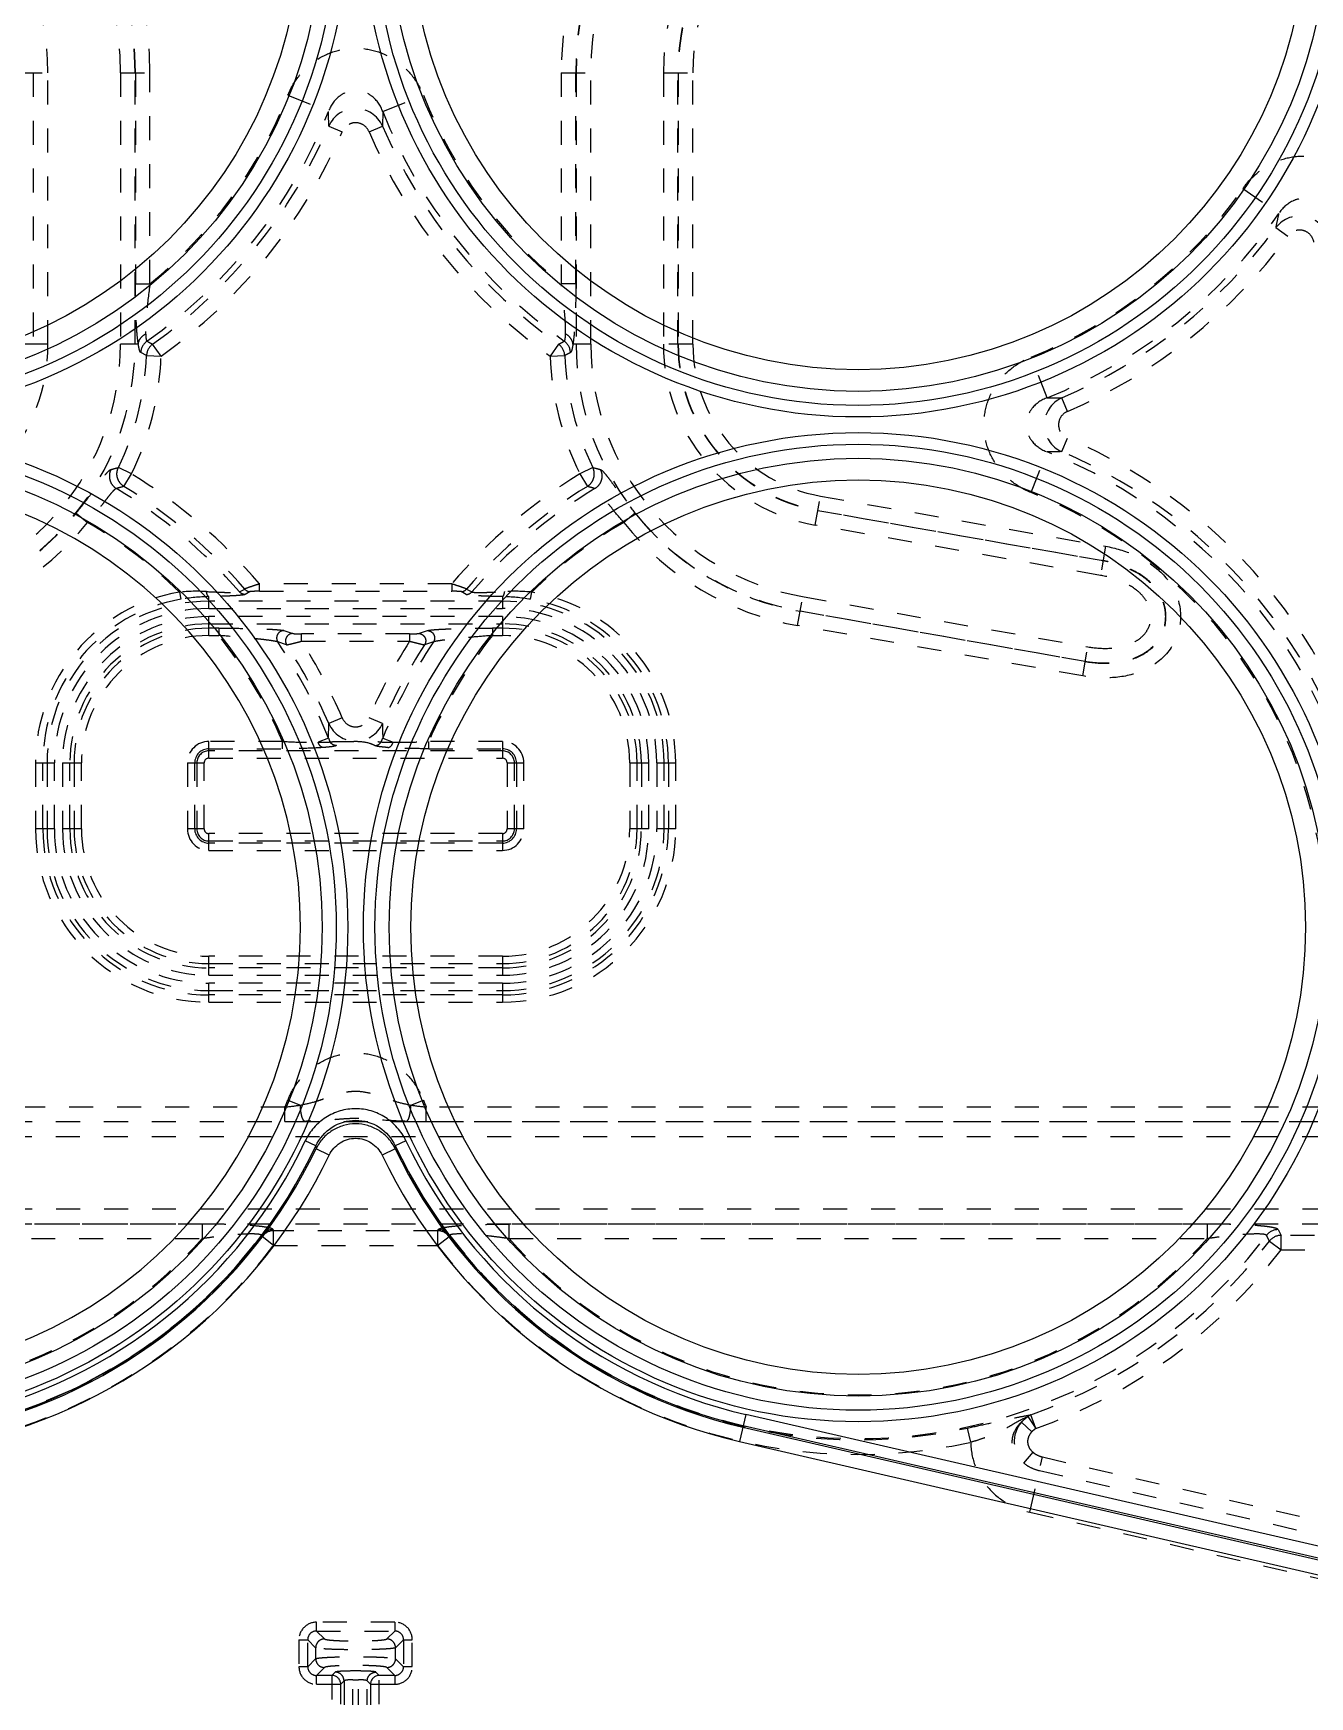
# Model space of a CAD drawing. Header units: millimetres. Extents: x -685 to 1888, y -6001 to 855.
# Drawn here: x 63.4 to 150.4, y -572.6 to -459.2 of the extents above; entities that cross this region are included whole.
import ezdxf

# ---------------------------------------------------------------- set-up
doc = ezdxf.new("R2010")
doc.units = ezdxf.units.MM
doc.header["$LTSCALE"] = 16.335
doc.linetypes.add('HIDDEN', pattern=[0.2, 0.1, -0.1])
doc.layers.get('0').update_dxf_attribs({"linetype": 'CONTINUOUS'})
doc.layers.add('DEFAULT_2', color=8, linetype='HIDDEN')

msp = doc.modelspace()

# ---------------------------------------------------------------- linework, layer by layer
at = {"color": 7, "linetype": 'Continuous'}
for p, q in [((82.662, -535.078), (81.94, -534.737)), ((82.662, -535.078), (82.668, -535.28)), ((83.568, -535.711), (82.668, -535.28)), ((88.067, -535.28), (87.167, -535.711)), ((88.067, -535.28), (88.073, -535.078)), ((88.795, -534.737), (88.073, -535.078)), ((111.961, -553.392), (111.537, -555.232)), ((178.711, -568.777), (111.961, -553.392)), ((111.761, -554.26), (178.511, -569.645)), ((178.532, -569.555), (111.782, -554.17)), ((111.537, -555.232), (178.287, -570.617))]:
    msp.add_line(p, q, dxfattribs=at)
for centre, radius in [((51.117, -451.673), 33.717), ((119.617, -451.673), 33.717), ((51.117, -451.673), 32.929), ((119.617, -451.673), 32.929), ((51.117, -451.673), 31.969), ((119.617, -451.673), 31.969), ((51.117, -451.673), 30.491), ((119.617, -451.673), 30.491), ((51.117, -520.173), 33.717), ((119.617, -520.173), 33.717), ((51.117, -520.173), 32.929), ((119.617, -520.173), 32.929), ((51.117, -520.173), 31.969), ((119.617, -520.173), 31.969), ((119.617, -520.173), 30.491)]:
    msp.add_circle(centre, radius, dxfattribs=at)
for centre, radius, start, end in [((51.117, -520.173), 30.491, 179.9957, 85.5731), ((51.117, -520.173), 34.09, 282.97897, 334.70882), ((51.117, -520.173), 34.888, 282.97897, 334.70882), ((51.117, -520.173), 34.981, 282.97897, 334.41443), ((119.617, -520.173), 34.981, 205.58557, 257.02103), ((119.617, -520.173), 34.888, 205.29118, 257.02103), ((119.617, -520.173), 34.09, 205.29118, 257.02103), ((51.117, -520.173), 35.979, 282.97897, 334.41443), ((119.617, -520.173), 35.979, 205.58557, 257.02103)]:
    msp.add_arc(centre, radius, start, end, dxfattribs=at)
for points, knots in [([(88.795, -534.737), (88.643, -534.415), (88.246, -533.81), (87.426, -533.102), (86.44, -532.652), (85.367, -532.498), (84.295, -532.652), (83.309, -533.102), (82.489, -533.81), (82.092, -534.415), (81.94, -534.737)], [0, 0, 0, 0, 0.1249956, 0.2500468, 0.3750177, 0.5000114, 0.625006, 0.7499733, 0.8750164, 1, 1, 1, 1]), ([(82.662, -535.078), (82.899, -534.571), (83.673, -533.672), (85.368, -533.172), (87.062, -533.673), (87.836, -534.572), (88.073, -535.078)], [0, 0, 0, 0, 0.2504016, 0.5000119, 0.7496246, 1, 1, 1, 1]), ([(88.067, -535.28), (87.945, -535.028), (87.63, -534.557), (86.983, -534.009), (86.208, -533.661), (85.367, -533.542), (84.527, -533.661), (83.752, -534.009), (83.105, -534.557), (82.79, -535.028), (82.668, -535.28)], [0, 0, 0, 0, 0.1249229, 0.249945, 0.3749539, 0.5000057, 0.6250568, 0.7500643, 0.875081, 1, 1, 1, 1]), ([(83.568, -535.711), (83.728, -535.377), (84.245, -534.786), (85.367, -534.46), (86.489, -534.786), (87.007, -535.377), (87.167, -535.711)], [0, 0, 0, 0, 0.2501485, 0.5000009, 0.7498502, 1, 1, 1, 1])]:
    msp.add_open_spline(points, degree=3, knots=knots, dxfattribs=at)
at = {"layer": 'DEFAULT_2', "color": 8, "linetype": 'HIDDEN'}
for p, q in [((62.382, -461.923), (64.393, -461.923)), ((63.399, -461.923), (63.399, -480.423)), ((64.393, -480.423), (64.393, -461.923)), ((69.342, -461.923), (69.342, -480.423)), ((69.342, -461.923), (71.353, -461.923)), ((70.336, -480.423), (70.336, -461.923)), ((70.358, -461.923), (70.358, -476.317)), ((71.353, -476.317), (71.353, -461.923)), ((99.382, -461.923), (99.382, -476.317)), ((99.382, -461.923), (101.393, -461.923)), ((100.377, -476.317), (100.377, -461.923)), ((100.399, -461.923), (100.399, -480.423)), ((101.393, -480.423), (101.393, -461.923)), ((106.342, -461.923), (106.342, -480.423)), ((106.342, -461.923), (108.353, -461.923)), ((107.336, -480.423), (107.336, -461.923)), ((107.358, -461.923), (107.358, -480.423)), ((108.353, -480.423), (108.353, -461.923)), ((80.747, -463.459), (83.519, -464.562)), ((87.216, -464.562), (89.988, -463.459)), ((87.216, -464.562), (87.196, -465.552)), ((83.539, -465.552), (84.453, -465.943)), ((86.282, -465.943), (87.196, -465.552)), ((145.843, -469.812), (148.297, -471.51)), ((148.093, -472.479), (148.896, -473.066)), ((70.358, -476.317), (71.353, -476.317)), ((100.377, -476.317), (99.382, -476.317)), ((64.393, -480.423), (62.382, -480.423)), ((70.555, -480.423), (69.342, -480.423)), ((72.109, -481.241), (71.533, -480.43)), ((99.202, -480.43), (98.626, -481.241)), ((101.393, -480.423), (100.181, -480.423)), ((108.353, -480.423), (106.342, -480.423)), ((71.115, -481.201), (70.726, -481)), ((71.115, -481.201), (72.109, -481.241)), ((98.626, -481.241), (99.62, -481.201)), ((132.506, -484.075), (131.403, -481.302)), ((132.506, -484.075), (133.496, -484.094)), ((133.888, -485.009), (133.496, -484.094)), ((133.496, -487.752), (133.888, -486.837)), ((131.403, -490.543), (132.506, -487.771)), ((70.091, -489.271), (69.196, -488.837)), ((69.571, -490.119), (70.091, -489.271)), ((101.539, -488.837), (100.644, -489.271)), ((100.644, -489.271), (101.164, -490.119)), ((116.693, -492.758), (117.042, -490.778)), ((117.042, -490.778), (136.484, -494.206)), ((66.32, -491.958), (67.097, -492.578)), ((104.415, -491.958), (103.638, -492.578)), ((136.307, -495.207), (116.865, -491.779)), ((116.869, -491.757), (136.311, -495.186)), ((136.135, -496.187), (116.693, -492.758)), ((136.484, -494.206), (136.135, -496.187)), ((73.365, -497.329), (73.45, -497.821)), ((75.367, -498.447), (75.367, -497.638)), ((77.456, -497.319), (77.808, -497.121)), ((78.184, -497.295), (77.831, -497.493)), ((78.818, -497.272), (78.818, -496.773)), ((91.917, -496.773), (78.818, -496.773)), ((78.818, -497.272), (91.917, -497.272)), ((91.917, -496.773), (91.917, -497.272)), ((92.903, -497.493), (92.55, -497.295)), ((92.927, -497.121), (93.279, -497.319)), ((95.367, -497.638), (95.367, -498.447)), ((97.285, -497.821), (97.37, -497.329)), ((115.484, -499.612), (115.833, -497.632)), ((115.833, -497.632), (135.275, -501.06)), ((95.367, -497.948), (75.367, -497.948)), ((75.367, -498.447), (95.367, -498.447)), ((75.367, -500.288), (75.367, -498.998)), ((95.367, -498.998), (75.367, -498.998)), ((95.367, -498.998), (95.367, -500.288)), ((135.099, -502.061), (115.657, -498.633)), ((115.66, -498.611), (135.103, -502.04)), ((75.367, -499.498), (95.367, -499.498)), ((76.046, -499.789), (75.367, -499.789)), ((76.046, -499.789), (76.046, -500.288)), ((80.478, -499.953), (81.083, -500.151)), ((89.652, -500.151), (90.257, -499.953)), ((95.367, -499.789), (94.689, -499.789)), ((94.689, -499.789), (94.689, -500.288)), ((134.926, -503.041), (115.484, -499.612)), ((75.367, -500.288), (76.046, -500.288)), ((80.667, -500.921), (80.065, -500.729)), ((81.69, -500.673), (81.69, -500.174)), ((89.045, -500.174), (81.69, -500.174)), ((81.69, -500.673), (89.045, -500.673)), ((89.045, -500.174), (89.045, -500.673)), ((90.67, -500.729), (90.068, -500.921)), ((94.689, -500.288), (95.367, -500.288)), ((134.926, -503.041), (135.275, -501.06)), ((83.519, -507.284), (83.539, -506.294)), ((84.453, -505.903), (83.539, -506.294)), ((87.196, -506.294), (86.282, -505.903)), ((75.367, -508.649), (75.367, -507.507)), ((80.381, -507.507), (75.367, -507.507)), ((75.367, -508.005), (80.381, -508.005)), ((80.381, -508.005), (80.381, -507.507)), ((83.519, -507.284), (82.818, -507.563)), ((87.216, -507.284), (87.917, -507.563)), ((95.367, -507.507), (90.353, -507.507)), ((90.353, -508.005), (90.353, -507.507)), ((90.353, -508.005), (95.367, -508.005)), ((95.367, -507.507), (95.367, -508.649)), ((63.552, -508.973), (63.552, -513.473)), ((63.552, -508.973), (64.842, -508.973)), ((64.052, -513.473), (64.052, -508.973)), ((64.343, -508.973), (64.343, -513.473)), ((64.842, -513.473), (64.842, -508.973)), ((65.393, -508.973), (65.393, -513.473)), ((65.393, -508.973), (66.683, -508.973)), ((65.892, -513.473), (65.892, -508.973)), ((66.183, -508.973), (66.183, -513.473)), ((66.683, -513.473), (66.683, -508.973)), ((73.901, -508.973), (73.901, -513.473)), ((73.901, -508.973), (75.043, -508.973)), ((74.4, -513.473), (74.4, -508.973)), ((74.545, -508.973), (74.545, -513.473)), ((75.043, -513.473), (75.043, -508.973)), ((95.367, -508.15), (75.367, -508.15)), ((75.367, -508.649), (95.367, -508.649)), ((95.691, -508.973), (96.834, -508.973)), ((95.691, -508.973), (95.691, -513.473)), ((96.19, -513.473), (96.19, -508.973)), ((96.335, -508.973), (96.335, -513.473)), ((96.834, -513.473), (96.834, -508.973)), ((104.052, -508.973), (105.342, -508.973)), ((104.052, -508.973), (104.052, -513.473)), ((104.552, -513.473), (104.552, -508.973)), ((104.843, -508.973), (104.843, -513.473)), ((105.342, -513.473), (105.342, -508.973)), ((105.893, -508.973), (107.183, -508.973)), ((105.893, -508.973), (105.893, -513.473)), ((106.392, -513.473), (106.392, -508.973)), ((106.683, -508.973), (106.683, -513.473)), ((107.183, -513.473), (107.183, -508.973)), ((64.842, -513.473), (63.552, -513.473)), ((66.683, -513.473), (65.393, -513.473)), ((75.043, -513.473), (73.901, -513.473)), ((96.834, -513.473), (95.691, -513.473)), ((105.342, -513.473), (104.052, -513.473)), ((107.183, -513.473), (105.893, -513.473)), ((95.367, -513.797), (75.367, -513.797)), ((75.367, -514.939), (75.367, -513.797)), ((75.367, -514.296), (95.367, -514.296)), ((95.367, -514.44), (75.367, -514.44)), ((95.367, -513.797), (95.367, -514.939)), ((75.367, -514.939), (95.367, -514.939)), ((95.367, -522.158), (75.367, -522.158)), ((75.367, -523.447), (75.367, -522.158)), ((75.367, -522.657), (95.367, -522.657)), ((95.367, -522.158), (95.367, -523.447)), ((95.367, -522.948), (75.367, -522.948)), ((75.367, -523.447), (95.367, -523.447)), ((95.367, -523.998), (75.367, -523.998)), ((75.367, -525.288), (75.367, -523.998)), ((75.367, -524.498), (95.367, -524.498)), ((95.367, -524.789), (75.367, -524.789)), ((95.367, -523.998), (95.367, -525.288)), ((75.367, -525.288), (95.367, -525.288)), ((80.552, -532.438), (2.868, -532.438)), ((80.552, -533.432), (80.552, -532.438)), ((80.747, -531.959), (81.61, -532.302)), ((89.124, -532.302), (89.988, -531.959)), ((167.868, -532.438), (90.183, -532.438)), ((90.183, -533.432), (90.183, -532.438)), ((2.868, -533.432), (80.552, -533.432)), ((167.868, -533.454), (2.868, -533.454)), ((90.183, -533.432), (167.868, -533.432)), ((2.868, -534.449), (167.868, -534.449)), ((167.868, -539.397), (2.868, -539.397)), ((2.868, -540.392), (167.868, -540.392)), ((74.906, -540.414), (27.329, -540.414)), ((74.906, -540.414), (74.906, -541.408)), ((79.74, -540.79), (79.781, -540.871)), ((90.954, -540.871), (79.781, -540.871)), ((79.781, -541.866), (79.781, -540.871)), ((90.954, -540.871), (90.994, -540.79)), ((90.954, -540.871), (90.954, -541.866)), ((143.406, -540.414), (95.829, -540.414)), ((95.829, -541.408), (95.829, -540.414)), ((143.406, -540.414), (143.406, -541.408)), ((148.24, -540.79), (148.437, -541.186)), ((27.329, -541.408), (74.906, -541.408)), ((78.947, -541.186), (78.988, -541.265)), ((79.781, -541.866), (78.988, -541.265)), ((79.781, -541.866), (90.954, -541.866)), ((90.954, -541.866), (91.747, -541.265)), ((91.747, -541.265), (91.788, -541.186)), ((95.829, -541.408), (143.406, -541.408)), ((147.646, -541.577), (147.447, -541.186)), ((147.647, -541.577), (148.437, -542.181)), ((150.716, -541.186), (148.437, -541.186)), ((148.437, -542.181), (148.437, -541.186)), ((148.437, -542.181), (150.716, -542.181)), ((131.719, -554.356), (131.387, -553.418)), ((127.292, -555.291), (127.079, -554.319)), ((130.745, -553.918), (131.454, -554.578)), ((131.189, -553.545), (131.719, -554.356)), ((130.909, -556.713), (131.536, -555.975)), ((131.315, -560.067), (132.185, -556.293)), ((132.185, -556.293), (159.258, -562.532)), ((159.04, -563.476), (131.968, -557.236)), ((158.388, -566.306), (131.315, -560.067)), ((88.034, -567.559), (82.701, -567.559)), ((82.701, -568.158), (82.701, -567.559)), ((82.701, -568.158), (88.034, -568.158)), ((82.701, -568.158), (83.243, -568.7)), ((87.492, -568.7), (88.034, -568.158)), ((88.034, -567.559), (88.034, -568.158)), ((81.504, -568.756), (82.102, -568.756)), ((81.504, -568.757), (81.504, -570.589)), ((82.644, -569.298), (82.102, -568.756)), ((82.102, -570.59), (82.102, -568.756)), ((82.644, -569.298), (82.644, -570.047)), ((88.633, -568.756), (88.09, -569.298)), ((88.09, -570.047), (88.09, -569.298)), ((88.633, -568.756), (89.231, -568.756)), ((88.633, -568.756), (88.633, -570.59)), ((89.231, -570.589), (89.231, -568.757)), ((82.102, -570.59), (82.644, -570.047)), ((88.09, -570.047), (88.633, -570.59)), ((82.102, -570.59), (81.504, -570.59)), ((83.243, -570.646), (82.701, -571.188)), ((83.754, -571.188), (82.701, -571.188)), ((82.701, -571.787), (82.701, -571.188)), ((83.754, -571.188), (83.98, -570.962)), ((83.754, -571.188), (83.754, -579.686)), ((84.578, -571.561), (84.352, -571.787)), ((84.578, -571.561), (84.578, -580.285)), ((85.558, -570.884), (85.177, -570.884)), ((85.177, -580.285), (85.177, -570.884)), ((85.177, -571.482), (85.558, -571.482)), ((85.558, -580.285), (85.558, -570.884)), ((86.383, -571.787), (86.156, -571.561)), ((86.156, -580.285), (86.156, -571.561)), ((86.755, -570.962), (86.981, -571.188)), ((88.034, -571.188), (86.981, -571.188)), ((86.981, -579.686), (86.981, -571.188)), ((88.034, -571.188), (87.492, -570.646)), ((88.034, -571.188), (88.034, -571.787)), ((89.231, -570.59), (88.633, -570.59)), ((82.701, -571.787), (84.352, -571.787)), ((84.352, -579.686), (84.352, -571.787)), ((86.383, -571.787), (88.034, -571.787)), ((86.383, -571.787), (86.383, -579.686))]:
    msp.add_line(p, q, dxfattribs=at)
for centre, radius, start, end in [((46.868, -461.923), 24.485, 0, 90), ((123.868, -461.923), 24.485, 90, 180), ((46.868, -461.923), 23.491, 0, 90), ((46.868, -461.923), 23.469, 0, 90), ((123.868, -461.923), 23.491, 90, 180), ((123.868, -461.923), 23.469, 90, 180), ((46.868, -461.923), 22.474, 0, 90), ((123.868, -461.923), 22.474, 90, 180), ((46.868, -461.923), 17.526, 0, 90), ((123.868, -461.923), 17.526, 90, 180), ((123.868, -461.923), 16.531, 90, 180), ((123.868, -461.923), 16.509, 90, 180), ((123.868, -461.923), 15.515, 90, 180), ((51.117, -451.673), 31.888, 309.38952, 338.30835), ((119.617, -451.673), 31.888, 201.69165, 230.6111), ((51.117, -451.673), 34.871, 305.06046, 338.30836), ((85.367, -466.361), 2, 23.8744, 156.12552), ((119.617, -451.673), 34.871, 201.69164, 234.94008), ((51.117, -451.673), 35.267, 305.37245, 336.82527), ((51.117, -451.673), 36.262, 305.37245, 336.82527), ((119.617, -451.673), 36.262, 203.17473, 234.62808), ((119.617, -451.673), 35.267, 203.17473, 234.62808), ((119.617, -451.673), 31.888, 291.69163, 325.32939), ((119.617, -451.673), 34.871, 291.69173, 325.3293), ((149.694, -473.678), 2, 10.89616, 143.14688), ((119.617, -451.673), 35.267, 293.17475, 323.84628), ((119.617, -451.673), 36.262, 293.17474, 323.84629), ((51.868, -480.423), 12.526, 280, 360), ((51.868, -480.423), 17.474, 280, 0), ((51.868, -480.423), 18.469, 280, 0), ((71.732, -481.037), 1.006, 125.39511, 177.92062), ((72.12, -481.247), 1.006, 125.69449, 177.37075), ((98.615, -481.247), 1.006, 3.20713, 54.30491), ((99.004, -481.037), 1.006, 2.08016, 54.6072), ((118.868, -480.423), 18.469, 180, 259.99997), ((118.868, -480.423), 17.474, 180, 259.99997), ((118.868, -480.423), 12.526, 180, 260.00022), ((118.868, -480.423), 11.531, 180, 260.00003), ((118.868, -480.423), 11.509, 180, 260.00003), ((118.868, -480.423), 10.515, 180, 260.00025), ((51.868, -480.423), 19.263, 334.10172, 357.6861), ((51.868, -480.423), 20.258, 334.10172, 357.6861), ((118.868, -480.423), 20.258, 182.31446, 205.89788), ((118.868, -480.423), 19.263, 182.31446, 205.89788), ((134.306, -485.923), 2, 113.87574, 246.12523), ((119.617, -520.173), 36.262, 10.19576, 66.82527), ((119.617, -520.173), 34.871, 8.71276, 68.30827), ((119.617, -520.173), 35.267, 10.19578, 66.82525), ((40.465, -380.612), 111.974, 284.59879, 284.86792), ((51.117, -520.173), 36.262, 40.1895, 58.45022), ((119.617, -520.173), 36.262, 121.5494, 139.8105), ((130.17, -380.69), 111.873, 255.17175, 255.44096), ((51.117, -520.173), 34.871, 40.94769, 59.02835), ((51.117, -520.173), 35.267, 40.81615, 58.45022), ((119.617, -520.173), 35.267, 121.5494, 139.18385), ((119.617, -520.173), 34.871, 120.97126, 139.05231), ((119.617, -520.173), 31.888, 8.71266, 68.30837), ((51.868, -480.423), 18.491, 280, 321.40551), ((118.868, -480.423), 18.491, 218.59409, 259.99997), ((51.868, -480.423), 19.485, 280, 321.40551), ((51.117, -520.173), 31.888, 45.75795, 59.92582), ((119.617, -520.173), 31.888, 120.07379, 134.24205), ((118.868, -480.423), 19.485, 218.59409, 259.99997), ((75.367, -508.973), 11.815, 99.75704, 180), ((75.367, -508.973), 11.316, 99.75704, 180), ((74.529, -509.511), 12.238, 86.82877, 95.45749), ((75.623, -510.464), 12.829, 91.1414, 99.75299), ((78.187, -496.796), 0.5, 220.64081, 269.65852), ((92.548, -496.796), 0.5, 270.3415, 319.3593), ((95.113, -510.448), 12.813, 80.24151, 88.8641), ((96.205, -509.575), 12.302, 84.56631, 93.15007), ((95.367, -508.973), 11.316, 0, 80.24296), ((95.367, -508.973), 11.815, 0, 80.24296), ((75.367, -508.973), 11.025, 90, 180), ((75.367, -508.973), 10.526, 90, 180), ((75.367, -508.973), 9.974, 90, 180), ((95.367, -508.973), 11.025, 0, 90), ((95.367, -508.973), 10.526, 0, 90), ((95.367, -508.973), 9.974, 0, 90), ((75.367, -508.973), 9.475, 90, 180), ((75.367, -508.973), 9.184, 90, 180), ((95.367, -508.973), 9.475, 360, 90), ((95.367, -508.973), 9.184, 360, 90), ((75.367, -508.973), 8.685, 90, 180), ((51.117, -520.173), 31.888, 23.40425, 38.57897), ((51.117, -520.173), 34.871, 21.69164, 33.88839), ((51.117, -520.173), 35.267, 23.17473, 33.08488), ((51.117, -520.173), 36.262, 23.17473, 32.53047), ((119.617, -520.173), 36.262, 147.46953, 156.82527), ((119.617, -520.173), 35.267, 146.91512, 156.82527), ((119.617, -520.173), 34.871, 146.11161, 158.30836), ((119.617, -520.173), 31.888, 141.42103, 156.59575), ((95.367, -508.973), 8.685, 0, 90), ((85.367, -505.485), 2, 203.87501, 336.1249), ((75.367, -508.973), 1.466, 90, 180), ((75.367, -508.973), 0.967, 90, 180), ((85.868, -506.446), 2.493, 199.64046, 205.75033), ((84.864, -506.445), 2.497, 334.25262, 340.35486), ((95.367, -508.973), 1.466, 0, 90), ((95.367, -508.973), 0.967, 0, 90), ((75.367, -508.973), 0.823, 90, 180), ((75.367, -508.973), 0.324, 90, 180), ((95.367, -508.973), 0.823, 0, 90), ((95.367, -508.973), 0.324, 0, 90), ((75.367, -513.473), 11.815, 180, 270), ((75.367, -513.473), 11.316, 180, 270), ((75.367, -513.473), 11.025, 180, 270), ((75.367, -513.473), 10.526, 180, 270), ((75.367, -513.473), 9.974, 180, 270), ((75.367, -513.473), 9.475, 180, 270), ((75.367, -513.473), 9.184, 180, 270), ((75.367, -513.473), 8.685, 180, 270), ((75.367, -513.473), 1.466, 180, 270), ((75.367, -513.473), 0.967, 180, 270), ((75.367, -513.473), 0.823, 180, 270), ((75.367, -513.473), 0.324, 180, 270), ((95.367, -513.473), 11.815, 270, 360), ((95.367, -513.473), 11.316, 270, 0), ((95.367, -513.473), 11.025, 270, 0), ((95.367, -513.473), 10.526, 270, 0), ((95.367, -513.473), 9.974, 270, 360), ((95.367, -513.473), 9.475, 270, 0), ((95.367, -513.473), 9.184, 270, 0), ((95.367, -513.473), 8.685, 270, 360), ((95.367, -513.473), 1.466, 270, 360), ((95.367, -513.473), 0.967, 270, 360), ((95.367, -513.473), 0.823, 270, 360), ((95.367, -513.473), 0.324, 270, 360), ((51.117, -520.173), 31.888, 337.37983, 338.30836), ((76.529, -496.719), 35.944, 276.42707, 278.12767), ((94.08, -497.705), 34.95, 261.84819, 263.59729), ((119.617, -520.173), 31.888, 201.69164, 202.62017), ((80.571, -490.854), 42.578, 269.97412, 271.78559), ((90.178, -489.914), 43.518, 268.23381, 270.00639), ((79.746, -541.796), 1.006, 90.32017, 142.61095), ((79.786, -541.877), 1.006, 90.32394, 142.55719), ((90.949, -541.877), 1.006, 37.44315, 89.67663), ((90.989, -541.796), 1.006, 37.38863, 89.67927), ((148.246, -541.796), 1.006, 90.32122, 142.6172), ((51.117, -520.173), 34.871, 217.05474, 322.94526), ((51.117, -520.173), 31.888, 221.75488, 318.24512), ((51.117, -520.173), 35.946, 257.67285, 322.88116), ((51.117, -520.173), 34.952, 257.67499, 322.88116), ((119.617, -520.173), 35.946, 217.11884, 282.32705), ((119.617, -520.173), 34.952, 217.11884, 282.32566), ((119.617, -520.173), 34.871, 217.05474, 322.94526), ((119.617, -520.173), 31.888, 221.75488, 318.24512), ((119.617, -520.173), 35.267, 289.49495, 322.63299), ((148.443, -542.192), 1.006, 91.21333, 142.31788), ((119.617, -520.173), 36.262, 289.49495, 322.63299), ((132.249, -555.232), 1.998, 138.84562, 227.8635), ((82.7, -568.755), 1.196, 89.93784, 180.05885), ((88.035, -568.755), 1.196, 359.93797, 90.05839), ((82.7, -570.591), 1.196, 179.93793, 270.05837), ((83.75, -571.79), 0.602, 0.33572, 89.66428), ((86.985, -571.79), 0.602, 90.33572, 179.66428), ((88.035, -570.591), 1.196, 269.93781, 0.0589)]:
    msp.add_arc(centre, radius, start, end, dxfattribs=at)
for points, knots in [([(80.747, -463.459), (80.93, -462.998), (81.431, -462.122), (82.521, -461.078), (83.874, -460.402), (85.368, -460.167), (86.862, -460.402), (88.214, -461.079), (89.304, -462.122), (89.805, -462.998), (89.988, -463.459)], [0, 0, 0, 0, 0.1250472, 0.2500704, 0.3750489, 0.5000326, 0.625011, 0.7499781, 0.8749745, 1, 1, 1, 1]), ([(87.216, -464.562), (87.074, -464.166), (86.703, -463.611), (85.973, -463.203), (85.367, -463.09), (84.761, -463.203), (84.032, -463.611), (83.661, -464.166), (83.519, -464.562)], [0, 0, 0, 0, 0.2549558, 0.3787363, 0.500006, 0.6212727, 0.7450569, 1, 1, 1, 1]), ([(83.539, -465.552), (83.537, -465.471), (83.531, -465.141), (83.524, -464.811), (83.519, -464.562)], [0, 0, 0, 0, 0.2446704, 1, 1, 1, 1]), ([(86.282, -465.943), (86.206, -465.767), (85.95, -465.449), (85.367, -465.267), (84.785, -465.449), (84.529, -465.767), (84.453, -465.943)], [0, 0, 0, 0, 0.2502707, 0.5000111, 0.7497491, 1, 1, 1, 1]), ([(145.843, -469.812), (146.125, -469.404), (146.81, -468.663), (148.107, -467.891), (149.576, -467.536), (151.085, -467.643), (152.488, -468.207), (153.654, -469.17), (154.482, -470.432), (154.773, -471.397), (154.848, -471.888)], [0, 0, 0, 0, 0.1250472, 0.2500704, 0.3750489, 0.5000326, 0.625011, 0.7499781, 0.8749745, 1, 1, 1, 1]), ([(151.899, -472.34), (151.85, -471.923), (151.612, -471.298), (150.993, -470.737), (150.428, -470.491), (149.812, -470.465), (149.01, -470.698), (148.523, -471.156), (148.297, -471.51)], [0, 0, 0, 0, 0.2549549, 0.3787355, 0.5000052, 0.6212722, 0.7450568, 1, 1, 1, 1]), ([(148.093, -472.479), (148.11, -472.4), (148.178, -472.077), (148.245, -471.754), (148.297, -471.51)], [0, 0, 0, 0, 0.2447141, 1, 1, 1, 1]), ([(150.678, -473.476), (150.644, -473.287), (150.466, -472.92), (149.939, -472.612), (149.331, -472.658), (149.01, -472.911), (148.896, -473.066)], [0, 0, 0, 0, 0.2502707, 0.5000111, 0.7497491, 1, 1, 1, 1]), ([(70.555, -480.423), (70.514, -480.155), (70.455, -479.549), (70.376, -478.18), (70.358, -477.08), (70.358, -476.317)], [0, 0, 0, 0, 0.1976428, 0.4438538, 1, 1, 1, 1]), ([(71.353, -476.317), (71.262, -476.951), (71.147, -477.867), (71.065, -479.008), (71.051, -479.511), (71.059, -479.734)], [0, 0, 0, 0, 0.5600423, 0.8055455, 1, 1, 1, 1]), ([(99.676, -479.734), (99.684, -479.511), (99.67, -479.008), (99.588, -477.867), (99.474, -476.952), (99.382, -476.317)], [0, 0, 0, 0, 0.1944751, 0.4399416, 1, 1, 1, 1]), ([(100.377, -476.317), (100.377, -477.08), (100.359, -478.18), (100.28, -479.549), (100.221, -480.155), (100.181, -480.423)], [0, 0, 0, 0, 0.5561393, 0.8023476, 1, 1, 1, 1]), ([(70.555, -480.423), (70.565, -480.279), (70.686, -479.99), (70.926, -479.802), (71.059, -479.734)], [0, 0, 0, 0, 0.4906545, 1, 1, 1, 1]), ([(70.726, -481), (70.705, -480.989), (70.668, -480.928), (70.629, -480.811), (70.59, -480.635), (70.567, -480.5), (70.555, -480.423)], [0, 0, 0, 0, 0.1186507, 0.3236293, 0.6191346, 1, 1, 1, 1]), ([(71.059, -479.734), (71.061, -479.798), (71.067, -479.911), (71.083, -480.06), (71.104, -480.157), (71.131, -480.21), (71.149, -480.217)], [0, 0, 0, 0, 0.3864862, 0.683944, 0.8869034, 1, 1, 1, 1]), ([(71.149, -480.217), (71.181, -480.234), (71.259, -480.283), (71.392, -480.345), (71.485, -480.404), (71.533, -480.43)], [0, 0, 0, 0, 0.2477342, 0.6271677, 1, 1, 1, 1]), ([(99.202, -480.43), (99.234, -480.413), (99.312, -480.364), (99.445, -480.301), (99.539, -480.243), (99.586, -480.217)], [0, 0, 0, 0, 0.2477013, 0.627172, 1, 1, 1, 1]), ([(99.586, -480.217), (99.604, -480.21), (99.632, -480.157), (99.652, -480.06), (99.668, -479.912), (99.674, -479.798), (99.676, -479.734)], [0, 0, 0, 0, 0.1131228, 0.3160557, 0.6134778, 1, 1, 1, 1]), ([(100.181, -480.423), (100.17, -480.283), (100.053, -479.994), (99.813, -479.804), (99.676, -479.734)], [0, 0, 0, 0, 0.4756712, 1, 1, 1, 1]), ([(100.181, -480.423), (100.168, -480.5), (100.146, -480.635), (100.106, -480.811), (100.067, -480.928), (100.031, -480.99), (100.009, -481)], [0, 0, 0, 0, 0.3807984, 0.6763707, 0.8814144, 1, 1, 1, 1]), ([(100.009, -481), (99.977, -481.017), (99.911, -481.05), (99.816, -481.103), (99.718, -481.149), (99.651, -481.175), (99.619, -481.191)], [0, 0, 0, 0, 0.2519437, 0.5056052, 0.7542767, 1, 1, 1, 1]), ([(131.403, -490.543), (130.942, -490.36), (130.067, -489.86), (129.023, -488.769), (128.347, -487.417), (128.112, -485.923), (128.347, -484.428), (129.023, -483.076), (130.067, -481.986), (130.942, -481.486), (131.403, -481.302)], [0, 0, 0, 0, 0.1250472, 0.2500704, 0.3750489, 0.5000326, 0.625011, 0.7499781, 0.8749745, 1, 1, 1, 1]), ([(132.506, -484.075), (132.111, -484.216), (131.555, -484.588), (131.148, -485.317), (131.035, -485.923), (131.148, -486.529), (131.555, -487.258), (132.111, -487.63), (132.506, -487.771)], [0, 0, 0, 0, 0.2549549, 0.3787355, 0.5000052, 0.6212722, 0.7450568, 1, 1, 1, 1]), ([(133.888, -485.009), (133.711, -485.084), (133.393, -485.34), (133.212, -485.923), (133.393, -486.506), (133.711, -486.762), (133.888, -486.837)], [0, 0, 0, 0, 0.2502707, 0.5000111, 0.7497491, 1, 1, 1, 1]), ([(133.496, -487.752), (133.416, -487.753), (133.086, -487.76), (132.756, -487.766), (132.506, -487.771)], [0, 0, 0, 0, 0.2447141, 1, 1, 1, 1]), ([(66.32, -491.958), (66.61, -491.594), (67.022, -491.057), (67.534, -490.363), (67.86, -489.916), (68.137, -489.544), (68.362, -489.26), (68.52, -489.084), (68.624, -488.999), (68.668, -488.975), (68.688, -488.97)], [0, 0, 0, 0, 0.3654317, 0.5308702, 0.6769413, 0.7993117, 0.8947663, 0.9615397, 0.9841318, 1, 1, 1, 1]), ([(68.688, -488.971), (68.635, -489.077), (68.565, -489.32), (68.6, -489.702), (68.773, -490.044), (68.961, -490.212), (69.063, -490.274)], [0, 0, 0, 0, 0.2411338, 0.5004553, 0.7595232, 1, 1, 1, 1]), ([(69.571, -490.119), (69.468, -490.055), (69.285, -489.887), (69.119, -489.555), (69.081, -489.186), (69.145, -488.946), (69.196, -488.837)], [0, 0, 0, 0, 0.2496765, 0.4999017, 0.7502334, 1, 1, 1, 1]), ([(101.164, -490.119), (101.267, -490.054), (101.45, -489.887), (101.616, -489.555), (101.654, -489.186), (101.591, -488.946), (101.539, -488.837)], [0, 0, 0, 0, 0.2497053, 0.5000009, 0.7502962, 1, 1, 1, 1]), ([(102.047, -488.97), (102.1, -489.077), (102.17, -489.32), (102.136, -489.702), (101.962, -490.043), (101.774, -490.212), (101.673, -490.274)], [0, 0, 0, 0, 0.2411213, 0.5004422, 0.7595168, 1, 1, 1, 1]), ([(102.047, -488.97), (102.067, -488.975), (102.111, -488.999), (102.215, -489.084), (102.373, -489.26), (102.598, -489.544), (102.875, -489.916), (103.201, -490.363), (103.713, -491.057), (104.125, -491.594), (104.415, -491.958)], [0, 0, 0, 0, 0.0158655, 0.0384508, 0.1052174, 0.2006819, 0.3230717, 0.4691595, 0.6346085, 1, 1, 1, 1]), ([(69.063, -490.274), (69.045, -490.276), (69.006, -490.294), (68.916, -490.359), (68.782, -490.498), (68.594, -490.722), (68.365, -491.013), (68.097, -491.361), (67.679, -491.896), (67.338, -492.304), (67.097, -492.578)], [0, 0, 0, 0, 0.0173115, 0.0411473, 0.1100528, 0.2068314, 0.3295971, 0.4755678, 0.6397529, 1, 1, 1, 1]), ([(69.571, -490.119), (69.53, -490.134), (69.425, -490.17), (69.252, -490.21), (69.124, -490.251), (69.063, -490.274)], [0, 0, 0, 0, 0.2435929, 0.6298, 1, 1, 1, 1]), ([(101.672, -490.274), (101.632, -490.259), (101.527, -490.222), (101.354, -490.182), (101.226, -490.141), (101.164, -490.119)], [0, 0, 0, 0, 0.243624, 0.6298584, 1, 1, 1, 1]), ([(103.638, -492.578), (103.397, -492.304), (103.056, -491.896), (102.638, -491.361), (102.37, -491.013), (102.141, -490.722), (101.953, -490.498), (101.819, -490.359), (101.729, -490.293), (101.69, -490.276), (101.672, -490.274)], [0, 0, 0, 0, 0.360238, 0.524424, 0.6703981, 0.793166, 0.8899456, 0.9588518, 0.982688, 1, 1, 1, 1]), ([(136.484, -494.206), (137.147, -494.323), (138.459, -494.703), (140.237, -495.777), (141.502, -497.508), (141.734, -499.686), (140.771, -501.654), (138.991, -502.848), (136.953, -503.249), (135.589, -503.157), (134.926, -503.041)], [0, 0, 0, 0, 0.1228339, 0.2470617, 0.3730875, 0.4999758, 0.6268775, 0.7529044, 0.8771538, 1, 1, 1, 1]), ([(135.099, -502.061), (135.684, -502.164), (136.859, -502.245), (138.561, -501.92), (139.972, -500.991), (140.706, -499.505), (140.524, -497.858), (139.516, -496.502), (138.028, -495.615), (136.896, -495.289), (136.311, -495.186)], [0, 0, 0, 0, 0.1336984, 0.2624868, 0.3836182, 0.4999906, 0.6164323, 0.7375409, 0.8663143, 1, 1, 1, 1]), ([(135.103, -502.04), (135.612, -502.129), (136.666, -502.215), (138.003, -502.023), (139.023, -501.586), (139.729, -501.066), (140.278, -500.349), (140.583, -499.483), (140.593, -498.566), (140.322, -497.706), (139.836, -496.976), (139.22, -496.397), (138.535, -495.949), (137.577, -495.507), (136.817, -495.297), (136.307, -495.207)], [0, 0, 0, 0, 0.1165445, 0.2366292, 0.2996199, 0.3648535, 0.4318677, 0.4998533, 0.5678309, 0.6348568, 0.6998156, 0.7630546, 0.8240022, 0.883458, 1, 1, 1, 1]), ([(135.275, -501.06), (135.719, -501.138), (136.61, -501.212), (137.718, -501.059), (138.511, -500.721), (139.016, -500.355), (139.384, -499.872), (139.587, -499.308), (139.589, -498.709), (139.408, -498.129), (139.06, -497.612), (138.43, -497.023), (137.441, -496.501), (136.578, -496.265), (136.135, -496.187)], [0, 0, 0, 0, 0.132314, 0.2615345, 0.3240014, 0.3841823, 0.4426679, 0.4999888, 0.5573139, 0.6158077, 0.675998, 0.7384712, 0.8676866, 1, 1, 1, 1]), ([(75.367, -497.638), (75.323, -497.632), (75.268, -497.546), (75.228, -497.426), (75.212, -497.34), (75.206, -497.292)], [0, 0, 0, 0, 0.3445862, 0.6321811, 1, 1, 1, 1]), ([(75.206, -497.292), (75.473, -497.306), (75.862, -497.325), (76.36, -497.343), (76.686, -497.351), (76.967, -497.354), (77.191, -497.35), (77.339, -497.343), (77.419, -497.331), (77.446, -497.324), (77.456, -497.319)], [0, 0, 0, 0, 0.356415, 0.5180293, 0.6639568, 0.7903413, 0.8917432, 0.9627729, 0.9857461, 1, 1, 1, 1]), ([(77.831, -497.493), (77.821, -497.499), (77.791, -497.508), (77.703, -497.527), (77.542, -497.546), (77.297, -497.567), (76.99, -497.585), (76.633, -497.602), (76.086, -497.622), (75.66, -497.632), (75.367, -497.638)], [0, 0, 0, 0, 0.0144632, 0.0378054, 0.1094609, 0.2106599, 0.3364851, 0.482494, 0.6446982, 1, 1, 1, 1]), ([(77.831, -497.493), (77.796, -497.493), (77.656, -497.475), (77.524, -497.398), (77.456, -497.319)], [0, 0, 0, 0, 0.2559042, 1, 1, 1, 1]), ([(78.818, -496.773), (78.699, -496.81), (78.474, -496.881), (78.207, -496.97), (78.025, -497.034), (77.924, -497.071), (77.855, -497.099), (77.819, -497.114), (77.808, -497.121)], [0, 0, 0, 0, 0.3505512, 0.6621708, 0.7900837, 0.8921878, 0.9633296, 1, 1, 1, 1]), ([(78.818, -497.272), (78.748, -497.272), (78.614, -497.273), (78.451, -497.276), (78.334, -497.281), (78.265, -497.284), (78.218, -497.29), (78.192, -497.291), (78.184, -497.295)], [0, 0, 0, 0, 0.3303281, 0.6367074, 0.7700165, 0.8809859, 0.9605826, 1, 1, 1, 1]), ([(92.927, -497.121), (92.916, -497.113), (92.88, -497.099), (92.811, -497.071), (92.71, -497.034), (92.583, -496.99), (92.435, -496.94), (92.211, -496.865), (92.037, -496.808), (91.917, -496.773)], [0, 0, 0, 0, 0.0365259, 0.1076331, 0.2096099, 0.3373588, 0.4856338, 0.6491756, 1, 1, 1, 1]), ([(92.55, -497.295), (92.544, -497.292), (92.52, -497.29), (92.476, -497.284), (92.41, -497.281), (92.295, -497.276), (92.128, -497.273), (91.99, -497.272), (91.917, -497.272)], [0, 0, 0, 0, 0.0356804, 0.1085978, 0.2134991, 0.3437152, 0.654943, 1, 1, 1, 1]), ([(92.903, -497.493), (92.939, -497.493), (93.079, -497.475), (93.211, -497.398), (93.279, -497.32)], [0, 0, 0, 0, 0.2559015, 1, 1, 1, 1]), ([(95.367, -497.638), (95.075, -497.632), (94.648, -497.622), (94.102, -497.602), (93.745, -497.585), (93.438, -497.567), (93.193, -497.546), (93.032, -497.527), (92.944, -497.508), (92.914, -497.499), (92.903, -497.493)], [0, 0, 0, 0, 0.3553175, 0.5174944, 0.6635268, 0.7894011, 0.8905866, 0.9620788, 0.9853999, 1, 1, 1, 1]), ([(93.279, -497.319), (93.289, -497.324), (93.316, -497.331), (93.396, -497.343), (93.544, -497.35), (93.768, -497.354), (94.049, -497.351), (94.374, -497.343), (94.873, -497.325), (95.262, -497.307), (95.529, -497.292)], [0, 0, 0, 0, 0.0142477, 0.037232, 0.1082968, 0.2096988, 0.3360668, 0.4819921, 0.6436123, 1, 1, 1, 1]), ([(95.367, -497.638), (95.387, -497.635), (95.429, -497.604), (95.473, -497.528), (95.508, -497.419), (95.523, -497.336), (95.529, -497.292)], [0, 0, 0, 0, 0.1466813, 0.3661907, 0.6623438, 1, 1, 1, 1]), ([(76.046, -499.789), (76.531, -499.789), (77.248, -499.793), (78.181, -499.81), (78.823, -499.828), (79.395, -499.85), (79.871, -499.878), (80.195, -499.904), (80.383, -499.931), (80.451, -499.944), (80.478, -499.953)], [0, 0, 0, 0, 0.3282035, 0.4846199, 0.6308108, 0.7617855, 0.8715307, 0.953151, 0.9812796, 1, 1, 1, 1]), ([(80.478, -499.953), (80.384, -499.954), (80.205, -500.009), (80.025, -500.209), (79.959, -500.471), (80.014, -500.651), (80.065, -500.73)], [0, 0, 0, 0, 0.2640693, 0.4990854, 0.7346488, 1, 1, 1, 1]), ([(90.257, -499.953), (90.284, -499.944), (90.352, -499.931), (90.54, -499.904), (90.864, -499.878), (91.34, -499.85), (91.912, -499.828), (92.553, -499.81), (93.487, -499.793), (94.204, -499.789), (94.689, -499.789)], [0, 0, 0, 0, 0.0187208, 0.0468499, 0.1284693, 0.2382147, 0.3691892, 0.5153801, 0.6717965, 1, 1, 1, 1]), ([(90.257, -499.953), (90.35, -499.954), (90.53, -500.009), (90.71, -500.209), (90.775, -500.471), (90.721, -500.651), (90.67, -500.73)], [0, 0, 0, 0, 0.2640693, 0.4990853, 0.7346488, 1, 1, 1, 1]), ([(80.065, -500.73), (80.04, -500.72), (79.978, -500.703), (79.806, -500.666), (79.51, -500.621), (79.076, -500.566), (78.557, -500.509), (77.977, -500.451), (77.133, -500.374), (76.485, -500.322), (76.046, -500.288)], [0, 0, 0, 0, 0.0192801, 0.048007, 0.1306326, 0.2409519, 0.3719369, 0.5176931, 0.6732892, 1, 1, 1, 1]), ([(81.083, -500.151), (80.991, -500.151), (80.812, -500.206), (80.632, -500.403), (80.565, -500.663), (80.617, -500.843), (80.667, -500.921)], [0, 0, 0, 0, 0.2639682, 0.4990664, 0.734719, 1, 1, 1, 1]), ([(80.666, -500.921), (80.68, -500.921), (80.719, -500.914), (80.835, -500.89), (81.043, -500.84), (81.346, -500.764), (81.57, -500.703), (81.69, -500.673)], [0, 0, 0, 0, 0.0388718, 0.1105999, 0.3383878, 0.6483853, 1, 1, 1, 1]), ([(81.083, -500.151), (81.092, -500.153), (81.118, -500.157), (81.192, -500.164), (81.318, -500.169), (81.494, -500.173), (81.623, -500.174), (81.69, -500.174)], [0, 0, 0, 0, 0.0466717, 0.127575, 0.3655685, 0.6689193, 1, 1, 1, 1]), ([(89.045, -500.174), (89.112, -500.174), (89.241, -500.173), (89.418, -500.169), (89.544, -500.164), (89.617, -500.157), (89.643, -500.153), (89.652, -500.151)], [0, 0, 0, 0, 0.3320401, 0.6349728, 0.8733534, 0.9538371, 1, 1, 1, 1]), ([(89.045, -500.673), (89.164, -500.705), (89.389, -500.764), (89.657, -500.831), (89.841, -500.875), (89.943, -500.899), (90.016, -500.914), (90.055, -500.921), (90.068, -500.921)], [0, 0, 0, 0, 0.3512967, 0.6612528, 0.7878911, 0.8892879, 0.9610385, 1, 1, 1, 1]), ([(89.652, -500.151), (89.744, -500.151), (89.923, -500.206), (90.103, -500.403), (90.17, -500.663), (90.118, -500.843), (90.068, -500.921)], [0, 0, 0, 0, 0.263974, 0.4990735, 0.7347232, 1, 1, 1, 1]), ([(94.689, -500.288), (94.25, -500.322), (93.601, -500.374), (92.758, -500.451), (92.178, -500.509), (91.659, -500.566), (91.225, -500.621), (90.929, -500.666), (90.757, -500.703), (90.694, -500.72), (90.67, -500.73)], [0, 0, 0, 0, 0.3267022, 0.4823015, 0.6280589, 0.7590445, 0.8693641, 0.9519921, 0.9807198, 1, 1, 1, 1]), ([(84.453, -505.903), (84.529, -506.079), (84.785, -506.397), (85.367, -506.579), (85.95, -506.397), (86.206, -506.079), (86.282, -505.903)], [0, 0, 0, 0, 0.2502707, 0.5000111, 0.7497491, 1, 1, 1, 1]), ([(87.196, -506.294), (87.198, -506.375), (87.204, -506.705), (87.211, -507.035), (87.216, -507.284)], [0, 0, 0, 0, 0.2446704, 1, 1, 1, 1]), ([(80.381, -507.507), (80.823, -507.533), (81.635, -507.568), (82.448, -507.574), (82.818, -507.563)], [0, 0, 0, 0, 0.5439891, 1, 1, 1, 1]), ([(83.163, -507.925), (82.741, -507.956), (81.813, -507.994), (80.885, -508.005), (80.381, -508.005)], [0, 0, 0, 0, 0.4568414, 1, 1, 1, 1]), ([(82.818, -507.563), (82.917, -507.565), (83.096, -507.568), (83.332, -507.567), (83.49, -507.561), (83.579, -507.546), (83.611, -507.536), (83.622, -507.529)], [0, 0, 0, 0, 0.3672825, 0.6645864, 0.8788128, 0.9513004, 1, 1, 1, 1]), ([(83.163, -507.925), (83.082, -507.919), (82.958, -507.846), (82.863, -507.699), (82.829, -507.609), (82.818, -507.563)], [0, 0, 0, 0, 0.4620559, 0.729921, 1, 1, 1, 1]), ([(84.058, -507.793), (84.026, -507.813), (83.925, -507.837), (83.738, -507.87), (83.474, -507.899), (83.274, -507.916), (83.163, -507.925)], [0, 0, 0, 0, 0.1228341, 0.3361427, 0.6321601, 1, 1, 1, 1]), ([(83.622, -507.529), (83.689, -507.527), (83.853, -507.525), (84.435, -507.512), (85.223, -507.505), (86.06, -507.511), (86.574, -507.518), (86.882, -507.525), (87.046, -507.527), (87.113, -507.529)], [0, 0, 0, 0, 0.0580132, 0.140511, 0.4999563, 0.7354372, 0.859489, 0.9419872, 1, 1, 1, 1]), ([(84.058, -507.793), (83.969, -507.793), (83.79, -507.742), (83.663, -507.606), (83.622, -507.529)], [0, 0, 0, 0, 0.5049468, 1, 1, 1, 1]), ([(86.677, -507.793), (86.567, -507.727), (86.14, -507.57), (85.367, -507.49), (84.595, -507.57), (84.168, -507.727), (84.058, -507.793)], [0, 0, 0, 0, 0.1433589, 0.5001207, 0.8566434, 1, 1, 1, 1]), ([(86.677, -507.793), (86.765, -507.793), (86.944, -507.742), (87.071, -507.607), (87.113, -507.529)], [0, 0, 0, 0, 0.4990461, 1, 1, 1, 1]), ([(87.571, -507.925), (87.461, -507.916), (87.261, -507.899), (86.996, -507.87), (86.809, -507.837), (86.708, -507.813), (86.677, -507.793)], [0, 0, 0, 0, 0.3677832, 0.6638015, 0.8771755, 1, 1, 1, 1]), ([(87.113, -507.529), (87.124, -507.536), (87.156, -507.546), (87.245, -507.561), (87.403, -507.567), (87.639, -507.568), (87.818, -507.565), (87.917, -507.563)], [0, 0, 0, 0, 0.0487168, 0.1212284, 0.3354986, 0.6328033, 1, 1, 1, 1]), ([(90.353, -508.005), (89.849, -508.006), (88.922, -507.994), (87.994, -507.956), (87.571, -507.925)], [0, 0, 0, 0, 0.5431614, 1, 1, 1, 1]), ([(87.571, -507.925), (87.651, -507.919), (87.774, -507.849), (87.871, -507.702), (87.905, -507.611), (87.917, -507.563)], [0, 0, 0, 0, 0.4516435, 0.721843, 1, 1, 1, 1]), ([(87.917, -507.563), (88.287, -507.574), (89.1, -507.568), (89.912, -507.533), (90.353, -507.507)], [0, 0, 0, 0, 0.4559955, 1, 1, 1, 1]), ([(80.747, -531.959), (80.93, -531.498), (81.431, -530.622), (82.521, -529.578), (83.874, -528.902), (85.368, -528.667), (86.862, -528.902), (88.214, -529.579), (89.304, -530.622), (89.804, -531.498), (89.988, -531.959)], [0, 0, 0, 0, 0.1250475, 0.2500705, 0.3750479, 0.5000317, 0.6250105, 0.7499789, 0.8749753, 1, 1, 1, 1]), ([(81.61, -532.302), (81.926, -532.234), (82.395, -532.134), (83.001, -531.944), (83.594, -531.731), (84.204, -531.519), (84.853, -531.38), (85.536, -531.328), (86.371, -531.458), (87.286, -531.784), (88.187, -532.104), (88.808, -532.235), (89.124, -532.302)], [0, 0, 0, 0, 0.1248044, 0.1848751, 0.2447001, 0.3682629, 0.4335795, 0.5001996, 0.6317253, 0.7553516, 0.8752143, 1, 1, 1, 1]), ([(81.898, -533.411), (81.85, -533.395), (81.758, -533.266), (81.679, -533.017), (81.622, -532.677), (81.61, -532.428), (81.61, -532.302)], [0, 0, 0, 0, 0.1291483, 0.3649658, 0.6795861, 1, 1, 1, 1]), ([(88.837, -533.411), (88.859, -533.403), (88.906, -533.365), (88.989, -533.234), (89.061, -532.995), (89.114, -532.664), (89.125, -532.425), (89.124, -532.302)], [0, 0, 0, 0, 0.0613342, 0.1473424, 0.3934882, 0.6878492, 1, 1, 1, 1]), ([(88.837, -533.411), (88.213, -533.392), (87.321, -533.342), (86.167, -533.247), (85.368, -533.205), (84.568, -533.247), (83.414, -533.342), (82.522, -533.392), (81.898, -533.411)], [0, 0, 0, 0, 0.2694983, 0.3853547, 0.4999232, 0.6145729, 0.7304443, 1, 1, 1, 1]), ([(79.74, -540.79), (79.731, -540.771), (79.678, -540.736), (79.576, -540.698), (79.422, -540.659), (79.223, -540.623), (78.983, -540.588), (78.594, -540.544), (78.041, -540.5), (77.32, -540.46), (76.542, -540.433), (75.731, -540.417), (75.182, -540.414), (74.906, -540.414)], [0, 0, 0, 0, 0.0133531, 0.0360011, 0.0684432, 0.1102073, 0.160369, 0.217914, 0.3508879, 0.5011828, 0.6624449, 0.8298895, 1, 1, 1, 1]), ([(90.994, -540.79), (91.004, -540.771), (91.057, -540.736), (91.159, -540.698), (91.313, -540.659), (91.512, -540.623), (91.752, -540.588), (92.141, -540.544), (92.693, -540.5), (93.415, -540.46), (94.193, -540.433), (95.004, -540.417), (95.553, -540.414), (95.829, -540.414)], [0, 0, 0, 0, 0.0133561, 0.0360071, 0.0684443, 0.110205, 0.1603739, 0.2179149, 0.3508897, 0.5011793, 0.6624465, 0.8298885, 1, 1, 1, 1]), ([(148.24, -540.79), (148.231, -540.771), (148.178, -540.736), (148.076, -540.698), (147.922, -540.659), (147.723, -540.623), (147.483, -540.588), (147.094, -540.544), (146.541, -540.5), (145.82, -540.46), (145.042, -540.433), (144.231, -540.417), (143.682, -540.414), (143.406, -540.414)], [0, 0, 0, 0, 0.013354, 0.0359982, 0.0684416, 0.1102081, 0.1603645, 0.2179128, 0.3508858, 0.5011845, 0.6624426, 0.8298901, 1, 1, 1, 1]), ([(78.947, -541.186), (78.941, -541.17), (78.897, -541.142), (78.814, -541.121), (78.686, -541.102), (78.444, -541.086), (78.062, -541.089), (77.532, -541.114), (76.929, -541.162), (76.278, -541.229), (75.598, -541.312), (75.138, -541.375), (74.906, -541.408)], [0, 0, 0, 0, 0.0123639, 0.0338909, 0.0652676, 0.1060859, 0.2128713, 0.3457937, 0.4961804, 0.6582181, 0.8271929, 1, 1, 1, 1]), ([(95.829, -541.408), (95.597, -541.375), (95.137, -541.312), (94.457, -541.229), (93.806, -541.162), (93.203, -541.114), (92.673, -541.089), (92.291, -541.086), (92.049, -541.102), (91.921, -541.121), (91.838, -541.142), (91.794, -541.17), (91.788, -541.186)], [0, 0, 0, 0, 0.1727575, 0.3417088, 0.5037561, 0.6541662, 0.7871055, 0.8939015, 0.9347244, 0.9661051, 0.9876351, 1, 1, 1, 1]), ([(147.447, -541.186), (147.441, -541.17), (147.397, -541.142), (147.314, -541.121), (147.186, -541.102), (146.944, -541.086), (146.562, -541.089), (146.033, -541.114), (145.429, -541.162), (144.778, -541.229), (144.098, -541.312), (143.638, -541.375), (143.406, -541.408)], [0, 0, 0, 0, 0.0123641, 0.0338898, 0.065264, 0.106079, 0.2128565, 0.3457685, 0.4961421, 0.6581711, 0.8271519, 1, 1, 1, 1]), ([(127.079, -554.319), (127.535, -554.219), (128.394, -554.03), (129.573, -553.771), (130.552, -553.57), (131.131, -553.464), (131.387, -553.418)], [0, 0, 0, 0, 0.318576, 0.5990601, 0.8226902, 1, 1, 1, 1]), ([(131.387, -553.418), (131.37, -553.426), (131.299, -553.46), (131.234, -553.506), (131.189, -553.545)], [0, 0, 0, 0, 0.239195, 1, 1, 1, 1]), ([(131.189, -553.545), (131.037, -553.611), (130.736, -553.747), (130.304, -553.988), (129.878, -554.244), (129.434, -554.493), (128.954, -554.721), (128.432, -554.927), (127.874, -555.118), (127.489, -555.235), (127.292, -555.29)], [0, 0, 0, 0, 0.116041, 0.2306925, 0.3465004, 0.4639829, 0.58704, 0.7180147, 0.856745, 1, 1, 1, 1]), ([(130.745, -553.918), (130.547, -554.096), (130.291, -554.425), (130.114, -554.942), (130.084, -555.36), (130.163, -555.771), (130.4, -556.263), (130.692, -556.56), (130.909, -556.714)], [0, 0, 0, 0, 0.2457978, 0.3723309, 0.5001044, 0.6280048, 0.7543013, 1, 1, 1, 1]), ([(130.745, -553.918), (130.779, -553.882), (130.915, -553.745), (131.068, -553.625), (131.189, -553.545)], [0, 0, 0, 0, 0.2529922, 1, 1, 1, 1]), ([(131.536, -555.975), (131.437, -555.891), (131.269, -555.682), (131.162, -555.296), (131.223, -554.899), (131.365, -554.673), (131.454, -554.578)], [0, 0, 0, 0, 0.2500368, 0.5000291, 0.7499978, 1, 1, 1, 1]), ([(131.719, -554.356), (131.694, -554.372), (131.6, -554.438), (131.512, -554.515), (131.454, -554.578)], [0, 0, 0, 0, 0.2537917, 1, 1, 1, 1]), ([(127.292, -555.291), (127.297, -555.849), (127.512, -556.974), (128.398, -558.435), (129.712, -559.523), (130.771, -559.941), (131.315, -560.067)], [0, 0, 0, 0, 0.2498854, 0.4998181, 0.749839, 1, 1, 1, 1]), ([(131.968, -557.236), (131.777, -557.192), (131.399, -557.061), (131.062, -556.843), (130.909, -556.714)], [0, 0, 0, 0, 0.4948751, 1, 1, 1, 1]), ([(131.536, -555.975), (131.581, -556.014), (131.776, -556.158), (132.007, -556.251), (132.185, -556.293)], [0, 0, 0, 0, 0.2442835, 1, 1, 1, 1]), ([(82.701, -568.158), (82.548, -568.157), (82.228, -568.283), (82.102, -568.603), (82.102, -568.756)], [0, 0, 0, 0, 0.4998384, 1, 1, 1, 1]), ([(88.633, -568.756), (88.633, -568.603), (88.507, -568.283), (88.187, -568.157), (88.034, -568.158)], [0, 0, 0, 0, 0.4998353, 1, 1, 1, 1]), ([(88.09, -569.298), (88.082, -569.305), (88.053, -569.315), (88, -569.328), (87.923, -569.341), (87.778, -569.359), (87.544, -569.379), (87.208, -569.399), (86.808, -569.416), (86.187, -569.432), (85.367, -569.44), (84.548, -569.432), (83.927, -569.416), (83.527, -569.399), (83.191, -569.379), (82.957, -569.359), (82.812, -569.341), (82.735, -569.328), (82.681, -569.315), (82.653, -569.305), (82.644, -569.298)], [0, 0, 0, 0, 0.0060075, 0.0161058, 0.0303344, 0.0486332, 0.0968272, 0.1590722, 0.2332561, 0.3167928, 0.5, 0.6832072, 0.766744, 0.8409279, 0.9031725, 0.9513663, 0.9696661, 0.9838957, 0.9939942, 1, 1, 1, 1]), ([(83.243, -568.7), (83.168, -568.7), (83.012, -568.735), (82.808, -568.863), (82.679, -569.068), (82.645, -569.223), (82.645, -569.298)], [0, 0, 0, 0, 0.2423426, 0.500006, 0.757666, 1, 1, 1, 1]), ([(83.243, -568.7), (83.249, -568.706), (83.271, -568.717), (83.338, -568.737), (83.467, -568.758), (83.669, -568.781), (83.931, -568.801), (84.243, -568.817), (84.728, -568.834), (85.367, -568.842), (86.007, -568.834), (86.491, -568.817), (86.804, -568.801), (87.066, -568.781), (87.268, -568.758), (87.397, -568.737), (87.463, -568.717), (87.486, -568.706), (87.492, -568.7)], [0, 0, 0, 0, 0.0063247, 0.0166179, 0.0493136, 0.0975105, 0.1596271, 0.2337104, 0.3171148, 0.500001, 0.6828861, 0.7662943, 0.84038, 0.9024921, 0.9506826, 0.9833763, 0.9936712, 1, 1, 1, 1]), ([(88.09, -569.298), (88.09, -569.223), (88.056, -569.068), (87.927, -568.863), (87.722, -568.735), (87.567, -568.7), (87.492, -568.7)], [0, 0, 0, 0, 0.2423339, 0.4999938, 0.7576572, 1, 1, 1, 1]), ([(82.644, -570.047), (82.653, -570.041), (82.681, -570.031), (82.735, -570.018), (82.812, -570.005), (82.957, -569.987), (83.191, -569.967), (83.527, -569.947), (83.927, -569.93), (84.548, -569.914), (85.367, -569.906), (86.187, -569.914), (86.808, -569.93), (87.208, -569.947), (87.544, -569.967), (87.778, -569.987), (87.923, -570.005), (88, -570.018), (88.053, -570.031), (88.082, -570.041), (88.09, -570.047)], [0, 0, 0, 0, 0.0060057, 0.0161043, 0.0303339, 0.0486337, 0.0968276, 0.1590722, 0.2332562, 0.316793, 0.5000002, 0.6832074, 0.7667441, 0.8409279, 0.903173, 0.9513668, 0.9696656, 0.983894, 0.9939924, 1, 1, 1, 1]), ([(82.645, -570.047), (82.645, -570.123), (82.679, -570.278), (82.808, -570.482), (83.012, -570.611), (83.168, -570.646), (83.243, -570.646)], [0, 0, 0, 0, 0.2423341, 0.4999942, 0.7576576, 1, 1, 1, 1]), ([(87.492, -570.646), (87.567, -570.646), (87.722, -570.611), (87.927, -570.482), (88.056, -570.278), (88.09, -570.123), (88.09, -570.047)], [0, 0, 0, 0, 0.2423432, 0.5000065, 0.7576662, 1, 1, 1, 1]), ([(82.102, -570.59), (82.102, -570.742), (82.228, -571.063), (82.548, -571.189), (82.701, -571.188)], [0, 0, 0, 0, 0.4998353, 1, 1, 1, 1]), ([(87.492, -570.646), (87.486, -570.64), (87.463, -570.629), (87.397, -570.609), (87.268, -570.588), (87.066, -570.565), (86.804, -570.545), (86.491, -570.529), (86.007, -570.512), (85.367, -570.504), (84.728, -570.512), (84.243, -570.529), (83.931, -570.545), (83.669, -570.565), (83.467, -570.588), (83.338, -570.609), (83.271, -570.629), (83.249, -570.64), (83.243, -570.646)], [0, 0, 0, 0, 0.0063285, 0.016622, 0.0493139, 0.0975099, 0.1596279, 0.2337116, 0.3171157, 0.500002, 0.6828872, 0.7662945, 0.840379, 0.9024911, 0.9506836, 0.9833807, 0.993675, 1, 1, 1, 1]), ([(85.177, -570.884), (85.03, -570.884), (84.817, -570.887), (84.544, -570.896), (84.367, -570.905), (84.22, -570.917), (84.105, -570.929), (84.03, -570.943), (83.989, -570.953), (83.98, -570.962)], [0, 0, 0, 0, 0.3657939, 0.5326626, 0.6808342, 0.8052727, 0.9018164, 0.9670391, 1, 1, 1, 1]), ([(84.578, -571.561), (84.578, -571.485), (84.544, -571.33), (84.415, -571.125), (84.21, -570.997), (84.055, -570.962), (83.98, -570.962)], [0, 0, 0, 0, 0.2423373, 0.5000014, 0.7576646, 1, 1, 1, 1]), ([(85.177, -571.482), (85.104, -571.482), (84.967, -571.486), (84.805, -571.499), (84.698, -571.515), (84.641, -571.528), (84.602, -571.541), (84.582, -571.553), (84.578, -571.561)], [0, 0, 0, 0, 0.3608726, 0.6724927, 0.7956528, 0.8922772, 0.9603675, 1, 1, 1, 1]), ([(86.755, -570.962), (86.746, -570.953), (86.705, -570.943), (86.63, -570.929), (86.515, -570.917), (86.367, -570.905), (86.191, -570.896), (85.918, -570.887), (85.705, -570.884), (85.558, -570.884)], [0, 0, 0, 0, 0.0329596, 0.0981807, 0.1947215, 0.3191562, 0.4673239, 0.6341941, 1, 1, 1, 1]), ([(86.156, -571.561), (86.153, -571.553), (86.132, -571.541), (86.094, -571.528), (86.036, -571.515), (85.93, -571.499), (85.768, -571.486), (85.631, -571.482), (85.558, -571.482)], [0, 0, 0, 0, 0.0396341, 0.1077257, 0.204351, 0.3275114, 0.6391301, 1, 1, 1, 1]), ([(86.156, -571.561), (86.157, -571.485), (86.191, -571.33), (86.32, -571.125), (86.524, -570.997), (86.68, -570.962), (86.755, -570.962)], [0, 0, 0, 0, 0.2423373, 0.5000013, 0.7576645, 1, 1, 1, 1]), ([(88.034, -571.188), (88.187, -571.189), (88.507, -571.063), (88.633, -570.743), (88.633, -570.59)], [0, 0, 0, 0, 0.4998384, 1, 1, 1, 1])]:
    msp.add_open_spline(points, degree=3, knots=knots, dxfattribs=at)

doc.saveas('drawing.dxf')
